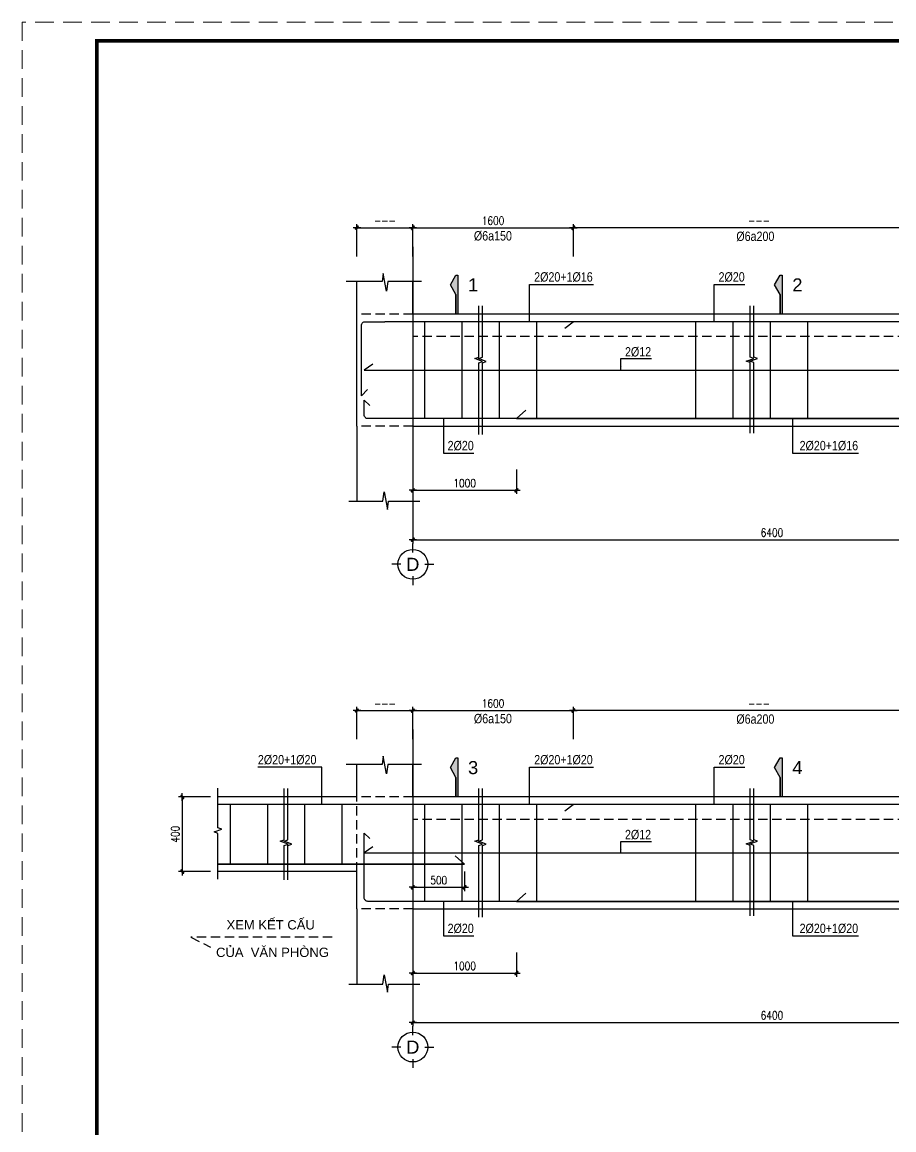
# Model space of a CAD drawing. Header units: inches. Extents: x 651127 to 1529722, y 768575 to 1021311.
# Drawn here: x 1445622 to 1468996, y 861241 to 890941 of the extents above; entities that cross this region are included whole.
import ezdxf
from ezdxf.enums import TextEntityAlignment as Align

# ---------------------------------------------------------------- set-up
doc = ezdxf.new("R2010")
doc.units = ezdxf.units.IN
doc.header["$LTSCALE"] = 1000
doc.header["$MEASUREMENT"] = 0
for name, pattern in [('CENTER2', [1.125, 0.75, -0.125, 0.125, -0.125]), ('DASHDOTX2', [2, 1, -0.5, 0, -0.5]), ('DASHED2', [0.375, 0.25, -0.125]), ('HIDDEN', [0.375, 0.25, -0.125]), ('HIDDEN2', [0.1875, 0.125, -0.0625])]:
    doc.linetypes.add(name, pattern=pattern)
doc.layers.get('DEFPOINTS').update_dxf_attribs({"color": 8, "lineweight": 9})
for name, color, linetype in [('DWGshare.com_1', 7, 'Continuous'), ('DWGshare.com_10', 7, 'Continuous'), ('DWGshare.com_2', 147, 'Continuous'), ('DWGshare.com_3', 7, 'Continuous'), ('DWGshare.com_45', 8, 'DASHDOTX2'), ('DWGshare.com_46', 40, 'Continuous'), ('DWGshare.com_5', 143, 'HIDDEN2'), ('DWGshare.com_6', 40, 'Continuous'), ('DWGshare.com_7', 1, 'Continuous'), ('DWGshare.com_8', 3, 'Continuous')]:
    doc.layers.add(name, color=color, linetype=linetype)
doc.styles.add('DWGshare.com_14', font='romans.shx', dxfattribs={"width": 0.8})
doc.styles.add('DWGshare.com_2', font='VHELVEB.TTF')
doc.styles.add('DWGshare.com_4', font='romans.shx', dxfattribs={"width": 0.8})
doc.styles.add('DWGshare.com_5', font='VHELVCN.TTF')
doc.styles.add('DWGshare.com_6', font='VHELVEN.TTF')
doc.dimstyles.new('DWGshare.com_13', dxfattribs={"dimscale": 100, "dimtxt": 2.2, "dimasz": 0.2, "dimexe": 1, "dimexo": 2, "dimgap": 0.8, "dimtad": 1, "dimdec": 0, "dimlfac": 0.2, "dimzin": 0, "dimdsep": 46, "dimtxsty": 'DWGshare.com_14', "dimblk": 'DWGshare.com_18', "dimcen": 1, "dimdle": 1.5, "dimclrd": 147, "dimclre": 147, "dimclrt": 7, "dimadec": 0, "dimazin": 0, "dimtfac": 1, "dimtdec": 0, "dimtix": 1, "dimtmove": 2, "dimatfit": 3, "dimldrblk": 'DWGshare.com_19', "dimfxl": 1, "dimtolj": 1, "dimtzin": 0, "dimarcsym": 0})
doc.dimstyles.new('DWGshare.com_3', dxfattribs={"dimscale": 100, "dimtxt": 2.5, "dimasz": 1, "dimexe": 1, "dimexo": 1.5, "dimgap": 1, "dimtad": 1, "dimdec": 0, "dimlfac": 0.2, "dimzin": 0, "dimdsep": 46, "dimtxsty": 'DWGshare.com_4', "dimblk": 'DWGshare.com_1', "dimcen": 1.5, "dimdle": 1, "dimclrd": 256, "dimclre": 256, "dimclrt": 7, "dimadec": 0, "dimazin": 0, "dimtfac": 1, "dimtdec": 0, "dimtix": 1, "dimtmove": 2, "dimatfit": 3, "dimfxl": 1, "dimtolj": 1, "dimtzin": 0, "dimarcsym": 0})

# ---------------------------------------------------------------- blocks, each defined once
blk = doc.blocks.new('DWGshare.com_18')
h = blk.add_hatch(color=256)
h.paths.add_polyline_path([(-1.1, 0), (1.1, 0), (2, 0.9, 1), (0.9, 2)])
h.paths.add_polyline_path([(-2, -0.9, 1), (-0.9, -2), (1.1, 0), (-1.1, 0)])
at = {"linetype": 'Continuous'}
h = blk.add_hatch(color=256, dxfattribs=at)
edge = h.paths.add_edge_path()
edge.add_line((-0.9, -2), (2, 0.9))
edge.add_arc((1.4, 1.4), 0.762, 315, 495)
edge.add_line((0.9, 2), (-2, -0.9))
edge.add_arc((-1.4, -1.4), 0.762, 135, 315)
for p, q in [((-5.1, 0), (5.1, 0)), ((0.9, 2), (-2, -0.9)), ((-0.9, -2), (2, 0.9))]:
    blk.add_line(p, q, dxfattribs=at)
for centre, start, end in [((1.4, 1.4), 315, 135), ((-1.4, -1.4), 135, 315)]:
    blk.add_arc(centre, 0.762, start, end, dxfattribs=at)
blk = doc.blocks.new('*D727')
at = {"layer": 'DEFPOINTS', "color": 0, "transparency": 16777216}
for p in [(1456098, 885428), (1454598, 884458), (1456098, 884458)]:
    blk.add_point(p, dxfattribs=at)
at = {"layer": 'DWGshare.com_2', "color": 147, "lineweight": -2, "transparency": 16777216}
for p, q in [((1454598, 884658), (1454598, 885528)), ((1454618, 885428), (1456078, 885428)), ((1456098, 884658), (1456098, 885528))]:
    blk.add_line(p, q, dxfattribs=at)
at = {"layer": 'DWGshare.com_2', "color": 147, "lineweight": -2, "transparency": 16777216, "xscale": 20, "yscale": 20, "zscale": 20, "rotation": 180}
blk.add_blockref('DWGshare.com_18', (1454598, 885428), dxfattribs=at)
at = {"layer": 'DWGshare.com_2', "color": 147, "lineweight": -2, "transparency": 16777216, "xscale": 20, "yscale": 20, "zscale": 20}
blk.add_blockref('DWGshare.com_18', (1456098, 885428), dxfattribs=at)
at = {"layer": 'DWGshare.com_2', "color": 7, "transparency": 16777216, "insert": (1455348, 885618), "char_height": 220, "attachment_point": 5, "style": 'DWGshare.com_14'}
blk.add_mtext('\\A1;---', dxfattribs=at)
blk = doc.blocks.new('DWGshare.com_19')
at = {"color": 0, "linetype": 'ByBlock', "lineweight": -2}
blk.add_line((-0.5, 0), (-1, 0), dxfattribs=at)
at = {"color": 0, "linetype": 'ByBlock', "const_width": 0.5}
blk.add_lwpolyline([(-0.25, 0, 1), (0.25, 0, 1)], format="xyb", close=True, dxfattribs=at)
blk = doc.blocks.new('DWGshare.com_2')
for p, q in [((0, 320), (0, 560)), ((-320, 0), (-560, 0)), ((320, 0), (560, 0)), ((0, -320), (0, -560))]:
    blk.add_line(p, q)
blk.add_circle((0, 0), 400)
at = {"linetype": 'Continuous', "style": 'DWGshare.com_2'}
blk.add_attdef('2', text='', height=350, dxfattribs=at).set_placement((0, 0), align=Align.MIDDLE_CENTER)
blk = doc.blocks.new('*D728')
at = {"layer": 'DEFPOINTS', "color": 0, "transparency": 16777216}
for p in [(1475356, 878236), (1456098, 878093), (1475356, 877064)]:
    blk.add_point(p, dxfattribs=at)
at = {"layer": 'DWGshare.com_2', "color": 147, "lineweight": -2, "transparency": 16777216}
for p, q in [((1475356, 878036), (1475356, 876964)), ((1456098, 877893), (1456098, 876964)), ((1456118, 877064), (1475336, 877064))]:
    blk.add_line(p, q, dxfattribs=at)
at = {"layer": 'DWGshare.com_2', "color": 147, "lineweight": -2, "transparency": 16777216, "xscale": 20, "yscale": 20, "zscale": 20, "rotation": 180}
blk.add_blockref('DWGshare.com_18', (1456098, 877064), dxfattribs=at)
at = {"layer": 'DWGshare.com_2', "color": 147, "lineweight": -2, "transparency": 16777216, "xscale": 20, "yscale": 20, "zscale": 20}
blk.add_blockref('DWGshare.com_18', (1475356, 877064), dxfattribs=at)
at = {"layer": 'DWGshare.com_2', "color": 7, "transparency": 16777216, "insert": (1465727, 877254), "char_height": 220, "attachment_point": 5, "style": 'DWGshare.com_14'}
blk.add_mtext('\\A1;6400', dxfattribs=at)
blk = doc.blocks.new('*D730')
at = {"layer": 'DEFPOINTS', "color": 0, "transparency": 16777216}
for p in [(1460402, 885428), (1470354, 884658), (1460402, 884458)]:
    blk.add_point(p, dxfattribs=at)
at = {"layer": 'DWGshare.com_2', "color": 147, "lineweight": -2, "transparency": 16777216}
for p, q in [((1460402, 884658), (1460402, 885528)), ((1470334, 885428), (1460422, 885428)), ((1470354, 884858), (1470354, 885528))]:
    blk.add_line(p, q, dxfattribs=at)
at = {"layer": 'DWGshare.com_2', "color": 147, "lineweight": -2, "transparency": 16777216, "xscale": 20, "yscale": 20, "zscale": 20, "rotation": 180}
blk.add_blockref('DWGshare.com_18', (1460402, 885428), dxfattribs=at)
at = {"layer": 'DWGshare.com_2', "color": 147, "lineweight": -2, "transparency": 16777216, "xscale": 20, "yscale": 20, "zscale": 20}
blk.add_blockref('DWGshare.com_18', (1470354, 885428), dxfattribs=at)
at = {"layer": 'DWGshare.com_2', "color": 7, "transparency": 16777216, "insert": (1465378, 885618), "char_height": 220, "attachment_point": 5, "style": 'DWGshare.com_14'}
blk.add_mtext('\\A1;---', dxfattribs=at)
blk = doc.blocks.new('DWGshare.com_1')
at = {"color": 0, "linetype": 'ByBlock', "const_width": 0.3}
blk.add_lwpolyline([(-0.5, -0.5), (0.5, 0.5)], dxfattribs=at)
blk = doc.blocks.new('*U725')
blk.add_hatch(color=256).paths.add_polyline_path([(25, 1050), (-25, 1050), (-175, 788), (-25, 525), (-25, 0), (25, 0)])
blk.add_line((25, 1050), (25, 0))
blk.add_lwpolyline([(-25, 525), (-175, 788), (-25, 1050), (25, 1050), (25, 0), (-25, 0), (-25, 525), (-25, 0)])
at = {"style": 'DWGshare.com_2', "flags": 8}
blk.add_attdef('04', text='', height=350, dxfattribs=at).set_placement((435, 788), align=Align.MIDDLE)
blk = doc.blocks.new('*D742')
at = {"layer": 'DEFPOINTS', "color": 0, "transparency": 16777216}
for p in [(1460402, 885428), (1456098, 884458), (1460402, 884458)]:
    blk.add_point(p, dxfattribs=at)
at = {"layer": 'DWGshare.com_2', "color": 147, "lineweight": -2, "transparency": 16777216}
for p, q in [((1456098, 884658), (1456098, 885528)), ((1456118, 885428), (1460382, 885428)), ((1460402, 884658), (1460402, 885528))]:
    blk.add_line(p, q, dxfattribs=at)
at = {"layer": 'DWGshare.com_2', "color": 147, "lineweight": -2, "transparency": 16777216, "xscale": 20, "yscale": 20, "zscale": 20, "rotation": 180}
blk.add_blockref('DWGshare.com_18', (1456098, 885428), dxfattribs=at)
at = {"layer": 'DWGshare.com_2', "color": 147, "lineweight": -2, "transparency": 16777216, "xscale": 20, "yscale": 20, "zscale": 20}
blk.add_blockref('DWGshare.com_18', (1460402, 885428), dxfattribs=at)
at = {"layer": 'DWGshare.com_2', "color": 7, "transparency": 16777216, "insert": (1458250, 885618), "char_height": 220, "attachment_point": 5, "style": 'DWGshare.com_14'}
blk.add_mtext('\\A1;1600', dxfattribs=at)
blk = doc.blocks.new('*D744')
at = {"layer": 'DEFPOINTS', "color": 0, "transparency": 16777216}
for p in [(1456098, 879143), (1458875, 879143), (1458875, 878390)]:
    blk.add_point(p, dxfattribs=at)
at = {"layer": 'DWGshare.com_2', "color": 147, "lineweight": -2, "transparency": 16777216}
for p, q in [((1456098, 878943), (1456098, 878290)), ((1458875, 878943), (1458875, 878290)), ((1456118, 878390), (1458855, 878390))]:
    blk.add_line(p, q, dxfattribs=at)
at = {"layer": 'DWGshare.com_2', "color": 147, "lineweight": -2, "transparency": 16777216, "xscale": 20, "yscale": 20, "zscale": 20, "rotation": 180}
blk.add_blockref('DWGshare.com_18', (1456098, 878390), dxfattribs=at)
at = {"layer": 'DWGshare.com_2', "color": 147, "lineweight": -2, "transparency": 16777216, "xscale": 20, "yscale": 20, "zscale": 20}
blk.add_blockref('DWGshare.com_18', (1458875, 878390), dxfattribs=at)
at = {"layer": 'DWGshare.com_2', "color": 7, "transparency": 16777216, "insert": (1457487, 878580), "char_height": 220, "attachment_point": 5, "style": 'DWGshare.com_14'}
blk.add_mtext('\\A1;1000', dxfattribs=at)
blk = doc.blocks.new('*D746')
at = {"layer": 'DEFPOINTS', "color": 0, "transparency": 16777216}
for p in [(1456098, 872484), (1454598, 871514), (1456098, 871514)]:
    blk.add_point(p, dxfattribs=at)
at = {"layer": 'DWGshare.com_2', "color": 147, "lineweight": -2, "transparency": 16777216}
for p, q in [((1454598, 871714), (1454598, 872584)), ((1454618, 872484), (1456078, 872484)), ((1456098, 871714), (1456098, 872584))]:
    blk.add_line(p, q, dxfattribs=at)
at = {"layer": 'DWGshare.com_2', "color": 147, "lineweight": -2, "transparency": 16777216, "xscale": 20, "yscale": 20, "zscale": 20, "rotation": 180}
blk.add_blockref('DWGshare.com_18', (1454598, 872484), dxfattribs=at)
at = {"layer": 'DWGshare.com_2', "color": 147, "lineweight": -2, "transparency": 16777216, "xscale": 20, "yscale": 20, "zscale": 20}
blk.add_blockref('DWGshare.com_18', (1456098, 872484), dxfattribs=at)
at = {"layer": 'DWGshare.com_2', "color": 7, "transparency": 16777216, "insert": (1455348, 872674), "char_height": 220, "attachment_point": 5, "style": 'DWGshare.com_14'}
blk.add_mtext('\\A1;---', dxfattribs=at)
blk = doc.blocks.new('*D747')
at = {"layer": 'DEFPOINTS', "color": 0, "transparency": 16777216}
for p in [(1475356, 865292), (1456098, 865149), (1475356, 864120)]:
    blk.add_point(p, dxfattribs=at)
at = {"layer": 'DWGshare.com_2', "color": 147, "lineweight": -2, "transparency": 16777216}
for p, q in [((1456098, 864949), (1456098, 864020)), ((1475356, 865092), (1475356, 864020)), ((1456118, 864120), (1475336, 864120))]:
    blk.add_line(p, q, dxfattribs=at)
at = {"layer": 'DWGshare.com_2', "color": 147, "lineweight": -2, "transparency": 16777216, "xscale": 20, "yscale": 20, "zscale": 20, "rotation": 180}
blk.add_blockref('DWGshare.com_18', (1456098, 864120), dxfattribs=at)
at = {"layer": 'DWGshare.com_2', "color": 147, "lineweight": -2, "transparency": 16777216, "xscale": 20, "yscale": 20, "zscale": 20}
blk.add_blockref('DWGshare.com_18', (1475356, 864120), dxfattribs=at)
at = {"layer": 'DWGshare.com_2', "color": 7, "transparency": 16777216, "insert": (1465727, 864310), "char_height": 220, "attachment_point": 5, "style": 'DWGshare.com_14'}
blk.add_mtext('\\A1;6400', dxfattribs=at)
blk = doc.blocks.new('*D749')
at = {"layer": 'DEFPOINTS', "color": 0, "transparency": 16777216}
for p in [(1460402, 872484), (1470354, 871714), (1460402, 871514)]:
    blk.add_point(p, dxfattribs=at)
at = {"layer": 'DWGshare.com_2', "color": 147, "lineweight": -2, "transparency": 16777216}
for p, q in [((1460402, 871714), (1460402, 872584)), ((1470334, 872484), (1460422, 872484)), ((1470354, 871914), (1470354, 872584))]:
    blk.add_line(p, q, dxfattribs=at)
at = {"layer": 'DWGshare.com_2', "color": 147, "lineweight": -2, "transparency": 16777216, "xscale": 20, "yscale": 20, "zscale": 20, "rotation": 180}
blk.add_blockref('DWGshare.com_18', (1460402, 872484), dxfattribs=at)
at = {"layer": 'DWGshare.com_2', "color": 147, "lineweight": -2, "transparency": 16777216, "xscale": 20, "yscale": 20, "zscale": 20}
blk.add_blockref('DWGshare.com_18', (1470354, 872484), dxfattribs=at)
at = {"layer": 'DWGshare.com_2', "color": 7, "transparency": 16777216, "insert": (1465378, 872674), "char_height": 220, "attachment_point": 5, "style": 'DWGshare.com_14'}
blk.add_mtext('\\A1;---', dxfattribs=at)
blk = doc.blocks.new('*D758')
at = {"layer": 'DEFPOINTS', "color": 0, "transparency": 16777216}
for p in [(1460402, 872484), (1456098, 871514), (1460402, 871514)]:
    blk.add_point(p, dxfattribs=at)
at = {"layer": 'DWGshare.com_2', "color": 147, "lineweight": -2, "transparency": 16777216}
for p, q in [((1456098, 871714), (1456098, 872584)), ((1456118, 872484), (1460382, 872484)), ((1460402, 871714), (1460402, 872584))]:
    blk.add_line(p, q, dxfattribs=at)
at = {"layer": 'DWGshare.com_2', "color": 147, "lineweight": -2, "transparency": 16777216, "xscale": 20, "yscale": 20, "zscale": 20, "rotation": 180}
blk.add_blockref('DWGshare.com_18', (1456098, 872484), dxfattribs=at)
at = {"layer": 'DWGshare.com_2', "color": 147, "lineweight": -2, "transparency": 16777216, "xscale": 20, "yscale": 20, "zscale": 20}
blk.add_blockref('DWGshare.com_18', (1460402, 872484), dxfattribs=at)
at = {"layer": 'DWGshare.com_2', "color": 7, "transparency": 16777216, "insert": (1458250, 872674), "char_height": 220, "attachment_point": 5, "style": 'DWGshare.com_14'}
blk.add_mtext('\\A1;1600', dxfattribs=at)
blk = doc.blocks.new('*D760')
at = {"layer": 'DEFPOINTS', "color": 0, "transparency": 16777216}
for p in [(1456098, 866199), (1458875, 866199), (1458875, 865446)]:
    blk.add_point(p, dxfattribs=at)
at = {"layer": 'DWGshare.com_2', "color": 147, "lineweight": -2, "transparency": 16777216}
for p, q in [((1456098, 865999), (1456098, 865346)), ((1458875, 865999), (1458875, 865346)), ((1456118, 865446), (1458855, 865446))]:
    blk.add_line(p, q, dxfattribs=at)
at = {"layer": 'DWGshare.com_2', "color": 147, "lineweight": -2, "transparency": 16777216, "xscale": 20, "yscale": 20, "zscale": 20, "rotation": 180}
blk.add_blockref('DWGshare.com_18', (1456098, 865446), dxfattribs=at)
at = {"layer": 'DWGshare.com_2', "color": 147, "lineweight": -2, "transparency": 16777216, "xscale": 20, "yscale": 20, "zscale": 20}
blk.add_blockref('DWGshare.com_18', (1458875, 865446), dxfattribs=at)
at = {"layer": 'DWGshare.com_2', "color": 7, "transparency": 16777216, "insert": (1457487, 865636), "char_height": 220, "attachment_point": 5, "style": 'DWGshare.com_14'}
blk.add_mtext('\\A1;1000', dxfattribs=at)
blk = doc.blocks.new('*D761')
at = {"layer": 'DEFPOINTS', "color": 0, "transparency": 16777216}
for p in [(1456098, 868366), (1457487, 868366), (1457487, 867744)]:
    blk.add_point(p, dxfattribs=at)
at = {"layer": 'DWGshare.com_2', "color": 147, "lineweight": -2, "transparency": 16777216}
for p, q in [((1456098, 868166), (1456098, 867644)), ((1457487, 868166), (1457487, 867644)), ((1456118, 867744), (1457467, 867744))]:
    blk.add_line(p, q, dxfattribs=at)
at = {"layer": 'DWGshare.com_2', "color": 147, "lineweight": -2, "transparency": 16777216, "xscale": 20, "yscale": 20, "zscale": 20, "rotation": 180}
blk.add_blockref('DWGshare.com_18', (1456098, 867744), dxfattribs=at)
at = {"layer": 'DWGshare.com_2', "color": 147, "lineweight": -2, "transparency": 16777216, "xscale": 20, "yscale": 20, "zscale": 20}
blk.add_blockref('DWGshare.com_18', (1457487, 867744), dxfattribs=at)
at = {"layer": 'DWGshare.com_2', "color": 7, "transparency": 16777216, "insert": (1456792, 867934), "char_height": 220, "attachment_point": 5, "style": 'DWGshare.com_14'}
blk.add_mtext('\\A1;500', dxfattribs=at)
blk = doc.blocks.new('*D830')
at = {"layer": 'DEFPOINTS', "color": 0, "transparency": 16777216}
for p in [(1450874, 870166), (1449917, 868166), (1450874, 868166)]:
    blk.add_point(p, dxfattribs=at)
at = {"layer": 'DWGshare.com_2', "color": 147, "lineweight": -2, "transparency": 16777216}
for p, q in [((1450674, 870166), (1449817, 870166)), ((1449917, 870146), (1449917, 868186)), ((1450674, 868166), (1449817, 868166))]:
    blk.add_line(p, q, dxfattribs=at)
at = {"layer": 'DWGshare.com_2', "color": 147, "lineweight": -2, "transparency": 16777216, "xscale": 20, "yscale": 20, "zscale": 20}
for p, rotation in [((1449917, 870166), 90), ((1449917, 868166), 270)]:
    blk.add_blockref('DWGshare.com_18', p, dxfattribs=dict(at, rotation=rotation))
at = {"layer": 'DWGshare.com_2', "color": 7, "transparency": 16777216, "insert": (1449727, 869166), "char_height": 220, "attachment_point": 5, "rotation": 90, "style": 'DWGshare.com_14'}
blk.add_mtext('\\A1;400', dxfattribs=at)

msp = doc.modelspace()

# ---------------------------------------------------------------- linework, layer by layer
at = {"layer": 'DEFPOINTS', "linetype": 'HIDDEN', "ltscale": 2}
msp.add_lwpolyline([(1445622.3, 831540.9), (1529722.3, 831540.9), (1529722.3, 890940.9), (1445622.3, 890940.9)], close=True, dxfattribs=at)
at = {"layer": 'DWGshare.com_1', "const_width": 100}
msp.add_lwpolyline([(1447622.3, 832040.9), (1529222.3, 832040.9), (1529222.3, 890440.9), (1447622.3, 890440.9)], close=True, dxfattribs=at)
at = {"layer": 'DWGshare.com_2'}
for points in [[(1456329.3, 883984.5), (1455425.2, 883984.5), (1455395.8, 883732.1), (1455306.7, 884205.3), (1455273.6, 883984.5), (1454313.8, 883984.5)], [(1457863.5, 879887.3), (1457863.5, 881808.3), (1457966.6, 881845.8), (1457760.5, 881920.8), (1457863.5, 881958.3), (1457863.5, 883334.7)], [(1457963.5, 879887.3), (1457963.5, 881808.3), (1458066.6, 881845.8), (1457860.5, 881920.8), (1457963.5, 881958.3), (1457963.5, 883334.7)], [(1465139.2, 879923.8), (1465139.2, 881812.2), (1465036.2, 881849.7), (1465242.3, 881924.7), (1465139.2, 881962.2), (1465139.2, 883334.7)], [(1465239.2, 879923.8), (1465239.2, 881812.2), (1465136.2, 881849.7), (1465342.3, 881924.7), (1465239.2, 881962.2), (1465239.2, 883334.7)], [(1454381.8, 878093), (1455297.7, 878093), (1455327.1, 878345.4), (1455416.1, 877872.2), (1455449.3, 878093), (1456282.2, 878093)], [(1456329.3, 871040.4), (1455425.2, 871040.4), (1455395.8, 870788.1), (1455306.7, 871261.2), (1455273.6, 871040.4), (1454313.8, 871040.4)], [(1450873.8, 867957.8), (1450873.8, 869189.5), (1450770.8, 869227), (1450976.8, 869302), (1450873.8, 869339.5), (1450873.8, 870404.4)], [(1452648.1, 867943.2), (1452648.1, 868864.2), (1452751.1, 868901.7), (1452545.1, 868976.7), (1452648.1, 869014.2), (1452648.1, 870390.7)], [(1452748.1, 867943.2), (1452748.1, 868864.2), (1452851.1, 868901.7), (1452645.1, 868976.7), (1452748.1, 869014.2), (1452748.1, 870390.7)], [(1457863.5, 866943.2), (1457863.5, 868864.2), (1457966.6, 868901.7), (1457760.5, 868976.7), (1457863.5, 869014.2), (1457863.5, 870390.7)], [(1457963.5, 866943.2), (1457963.5, 868864.2), (1458066.6, 868901.7), (1457860.5, 868976.7), (1457963.5, 869014.2), (1457963.5, 870390.7)], [(1465139.2, 866979.8), (1465139.2, 868868.1), (1465036.2, 868905.6), (1465242.3, 868980.6), (1465139.2, 869018.1), (1465139.2, 870390.7)], [(1465239.2, 866979.8), (1465239.2, 868868.1), (1465136.2, 868905.6), (1465342.3, 868980.6), (1465239.2, 869018.1), (1465239.2, 870390.7)], [(1454381.8, 865149), (1455297.7, 865149), (1455327.1, 865401.3), (1455416.1, 864928.2), (1455449.3, 865149), (1456282.2, 865149)]]:
    msp.add_lwpolyline(points, dxfattribs=at)
at = {"layer": 'DWGshare.com_3', "ltscale": 0.9}
for p, q in [((1454598.1, 883110.1), (1454598.1, 883984.5)), ((1456098.1, 883110.1), (1456098.1, 883984.5)), ((1474605.7, 883110.1), (1456098.1, 883110.1)), ((1454598.1, 880110.1), (1454598.1, 878093)), ((1456098.1, 880110.1), (1456098.1, 878093)), ((1456098.1, 880110.1), (1474605.7, 880110.1)), ((1454598.1, 870166.1), (1454598.1, 871040.4)), ((1456098.1, 870166.1), (1456098.1, 871040.4)), ((1454598.1, 870166.1), (1450873.8, 870166.1)), ((1474605.7, 870166.1), (1456098.1, 870166.1)), ((1454598.1, 868166.1), (1450873.8, 868166.1)), ((1454598.1, 867166.1), (1454598.1, 865149)), ((1456098.1, 867166.1), (1456098.1, 865149)), ((1456098.1, 867166.1), (1474605.7, 867166.1))]:
    msp.add_line(p, q, dxfattribs=at)
for points in [[(1454598.1, 880110.1), (1454598.1, 883110.1)], [(1454598.1, 867166.1), (1454598.1, 868166.1)]]:
    msp.add_lwpolyline(points, dxfattribs=at)
at = {"layer": 'DWGshare.com_45', "ltscale": 20}
for p, q in [((1456098.1, 884915.6), (1456098.1, 877162.6)), ((1456098.1, 871971.5), (1456098.1, 864218.5))]:
    msp.add_line(p, q, dxfattribs=at)
at = {"layer": 'DWGshare.com_5', "linetype": 'DASHED2'}
for p, q in [((1454598.1, 881110.1), (1454598.1, 883110.1)), ((1456098.1, 883110.1), (1454598.1, 883110.1)), ((1454598.1, 868166.1), (1454598.1, 870166.1)), ((1456098.1, 870166.1), (1454598.1, 870166.1))]:
    msp.add_line(p, q, dxfattribs=at)
for points in [[(1456098.1, 882510.1), (1456098.1, 880110.1), (1454598.1, 880110.1)], [(1475355.7, 880110.1), (1474605.7, 880110.1), (1474605.7, 882510.1), (1456098.1, 882510.1)], [(1456098.1, 869566.1), (1456098.1, 867166.1), (1454598.1, 867166.1)], [(1475355.7, 867166.1), (1474605.7, 867166.1), (1474605.7, 869566.1), (1456098.1, 869566.1)]]:
    msp.add_lwpolyline(points, dxfattribs=at)
at = {"layer": 'DWGshare.com_6', "linetype": 'HIDDEN'}
msp.add_lwpolyline([(1453932.9, 866410.3), (1450148.6, 866410.3), (1450673.3, 866135.6)], dxfattribs=at)
at = {"layer": 'DWGshare.com_7', "ltscale": 100}
for p, q in [((1454938.5, 880310.1), (1454938.5, 880310.1)), ((1454938.5, 880310.1), (1454938.5, 880310.1)), ((1454938.5, 867366.1), (1454938.5, 867366.1)), ((1454938.5, 867366.1), (1454938.5, 867366.1))]:
    msp.add_line(p, q, dxfattribs=at)
for points in [[(1454886.1, 881087.2), (1454723, 880921.9), (1454723, 882810.1, -0.4142136), (1454823, 882910.1), (1455348.1, 882910.1)], [(1455348.1, 880310.1), (1454895.4, 880310.1, -0.4142136), (1454795.4, 880410.1), (1454795.4, 880803.6), (1454941.9, 880661.3)], [(1455348.1, 867366.1), (1454895.4, 867366.1, -0.4142136), (1454795.4, 867466.1), (1454795.4, 869196.5), (1454941.9, 869054.2)]]:
    msp.add_lwpolyline(points, format="xyb", dxfattribs=at)
for points in [[(1475355.7, 882910.1), (1455348.1, 882910.1)], [(1460178.2, 882738.2), (1460400.6, 882910.1), (1455348.1, 882910.1)], [(1455022.2, 881773.1), (1454795.4, 881610.1), (1475355.7, 881610.1)], [(1475355.7, 880310.1), (1455348.1, 880310.1)], [(1459125.9, 880534.9), (1458875.3, 880310.1), (1471828.5, 880310.1), (1471577.9, 880534.9)], [(1475355.7, 869966.1), (1450873.8, 869966.1)], [(1460178.2, 869794.2), (1460400.6, 869966.1), (1450873.8, 869966.1)], [(1455022.2, 868829.1), (1454795.4, 868666.1), (1475355.7, 868666.1)], [(1451130.8, 868366.1), (1450880.1, 868366.1), (1457486.7, 868366.1), (1457236, 868590.8)], [(1457486.7, 868366.1), (1450873.8, 868366.1)], [(1459125.9, 867590.8), (1458875.3, 867366.1), (1471828.5, 867366.1), (1471577.9, 867590.8)], [(1475355.7, 867366.1), (1455348.1, 867366.1)]]:
    msp.add_lwpolyline(points, dxfattribs=at)
at = {"layer": 'DWGshare.com_8', "ltscale": 100}
for p, q in [((1456412.6, 882910.1), (1456412.6, 880310.1)), ((1457412.6, 882910.1), (1457412.6, 880310.1)), ((1458412.6, 882910.1), (1458412.6, 880310.1)), ((1459412.6, 882910.1), (1459412.6, 880310.1)), ((1463680.4, 882910.1), (1463680.4, 880310.1)), ((1464680.4, 882910.1), (1464680.4, 880310.1)), ((1465680.4, 882910.1), (1465680.4, 880310.1)), ((1466680.4, 882910.1), (1466680.4, 880310.1)), ((1451197.1, 869966.1), (1451197.1, 868366.1)), ((1452197.1, 869966.1), (1452197.1, 868366.1)), ((1453197.1, 869966.1), (1453197.1, 868366.1)), ((1454197.1, 869966.1), (1454197.1, 868366.1)), ((1456412.6, 869966.1), (1456412.6, 867366.1)), ((1457412.6, 869966.1), (1457412.6, 867366.1)), ((1458412.6, 869966.1), (1458412.6, 867366.1)), ((1459412.6, 869966.1), (1459412.6, 867366.1)), ((1463680.4, 869966.1), (1463680.4, 867366.1)), ((1464680.4, 869966.1), (1464680.4, 867366.1)), ((1465680.4, 869966.1), (1465680.4, 867366.1)), ((1466680.4, 869966.1), (1466680.4, 867366.1))]:
    msp.add_line(p, q, dxfattribs=at)

# ---------------------------------------------------------------- block references
at = {"layer": 'DWGshare.com_46', "linetype": 'CENTER2'}
ref = msp.add_blockref('*U725', (1457279.4, 883110.1), dxfattribs=at)
ref.add_attrib('04', '1', dxfattribs={"layer": '0', "height": 350, "style": 'DWGshare.com_2'}).set_placement((1457714.7, 883897.6), align=Align.MIDDLE)
ref = msp.add_blockref('*U725', (1465975.3, 883110.1), dxfattribs=at)
ref.add_attrib('04', '2', dxfattribs={"layer": '0', "height": 350, "style": 'DWGshare.com_2'}).set_placement((1466410.6, 883897.6), align=Align.MIDDLE)
ref = msp.add_blockref('*U725', (1457279.4, 870166.1), dxfattribs=at)
ref.add_attrib('04', '3', dxfattribs={"layer": '0', "height": 350, "style": 'DWGshare.com_2'}).set_placement((1457714.7, 870953.6), align=Align.MIDDLE)
ref = msp.add_blockref('*U725', (1465975.3, 870166.1), dxfattribs=at)
ref.add_attrib('04', '4', dxfattribs={"layer": '0', "height": 350, "style": 'DWGshare.com_2'}).set_placement((1466410.6, 870953.6), align=Align.MIDDLE)
at = {"layer": 'DWGshare.com_6', "linetype": 'CENTER2'}
for p in [(1456098.1, 876404.2), (1456098.1, 863460.2)]:
    msp.add_blockref('DWGshare.com_2', p, dxfattribs=at).add_auto_attribs({'2': 'D'})

# ---------------------------------------------------------------- texts
at = {"layer": 'DWGshare.com_10', "style": 'DWGshare.com_5'}
for s, p in [('Þ6a150', (1458245.5, 885087.2)), ('Þ6a200', (1465282.6, 885074.6)), ('Þ6a150', (1458245.5, 872143.1)), ('Þ6a200', (1465282.6, 872130.5))]:
    msp.add_text(s, height=250, dxfattribs=at).set_placement(p, align=Align.CENTER)
for s, p in [('2Þ20+1Þ16', (1459352.5, 883985.2)), ('2Þ20+1Þ20', (1459352.5, 871041.2))]:
    msp.add_text(s, height=250, rotation=360, dxfattribs=at).set_placement(p)
for s, p in [('2Þ20', (1464296.2, 883985.2)), ('2Þ12', (1461786.9, 881977.2)), ('2Þ20', (1457030.7, 879462.3)), ('2Þ20+1Þ16', (1466469.5, 879462.3)), ('2Þ20+1Þ20', (1451943.8, 871041.2)), ('2Þ20', (1464296.2, 871041.2)), ('2Þ12', (1461786.9, 869033.2)), ('2Þ20', (1457030.7, 866518.3)), ('2Þ20+1Þ20', (1466469.5, 866518.3))]:
    msp.add_text(s, height=250, dxfattribs=at).set_placement(p)
at = {"layer": 'DWGshare.com_10', "style": 'DWGshare.com_6'}
for s, p in [('XEM KEÁT CAÁU ', (1452335, 866774.1)), ('CUÛA  VAÊN PHOØNG', (1452335, 866036.3))]:
    msp.add_text(s, height=250, dxfattribs=at).set_placement(p, align=Align.MIDDLE)

# ---------------------------------------------------------------- dimensions: what is measured, and where the dimension line sits
at = {"layer": 'DWGshare.com_2'}
for base, p1, p2, text, picture, middle in [((1456098.1, 885428.2), (1454598.1, 884458.5), (1456098.1, 884458.5), '---', '*D727', (1455348.1, 885618.2)), ((1460402.4, 885428.2), (1456098.1, 884458.5), (1460402.4, 884458.5), '1600', '*D742', (1458250.3, 885618.2)), ((1458875.3, 878389.9), (1456098.1, 879142.8), (1458875.3, 879142.8), '1000', '*D744', (1457486.7, 878579.9)), ((1475355.7, 877064.2), (1456098.1, 878093), (1475355.7, 878235.8), '6400', '*D728', (1465726.9, 877254.2)), ((1456098.1, 872484.1), (1454598.1, 871514.4), (1456098.1, 871514.4), '---', '*D746', (1455348.1, 872674.1)), ((1460402.4, 872484.1), (1456098.1, 871514.4), (1460402.4, 871514.4), '1600', '*D758', (1458250.3, 872674.1)), ((1457486.7, 867744), (1456098.1, 868366.1), (1457486.7, 868366.1), '500', '*D761', (1456792.4, 867934)), ((1458875.3, 865445.8), (1456098.1, 866198.8), (1458875.3, 866198.8), '1000', '*D760', (1457486.7, 865635.8)), ((1475355.7, 864120.2), (1456098.1, 865149), (1475355.7, 865291.7), '6400', '*D747', (1465726.9, 864310.2))]:
    dim = msp.add_linear_dim(base=base, p1=p1, p2=p2, text=text, dimstyle='DWGshare.com_13', dxfattribs=at)
    dim.commit()
    dim.dimension.update_dxf_attribs({"geometry": picture, "text_midpoint": middle})
for base, p1, p2, picture, middle in [((1460402.4, 885428.2), (1470353.8, 884658.5), (1460402.4, 884458.5), '*D730', (1465378.1, 885618.2)), ((1460402.4, 872484.1), (1470353.8, 871714.4), (1460402.4, 871514.4), '*D749', (1465378.1, 872674.1))]:
    dim = msp.add_linear_dim(base=base, p1=p1, p2=p2, angle=180, text='---', dimstyle='DWGshare.com_13', dxfattribs=at)
    dim.commit()
    dim.dimension.update_dxf_attribs({"geometry": picture, "text_midpoint": middle})
dim = msp.add_linear_dim(base=(1449917.2, 868166.1), p1=(1450873.8, 870166.1), p2=(1450873.8, 868166.1), angle=90, dimstyle='DWGshare.com_13', dxfattribs=at)
dim.commit()
dim.dimension.update_dxf_attribs({"geometry": '*D830', "text_midpoint": (1449727.2, 869166.1)})

# ---------------------------------------------------------------- leaders
for points in [[(1459224.4, 882910.1), (1459224.4, 883908), (1460938.8, 883908)], [(1464178.1, 882910.1), (1464178.1, 883908), (1465000, 883908)], [(1461678.3, 881608.2), (1461678.3, 881920.5), (1462500.2, 881920.5)], [(1456922.1, 880310.1), (1456922.1, 879385.1), (1457734.6, 879385.1)], [(1466276.5, 880310.1), (1466276.5, 879385.1), (1468046.2, 879385.1)], [(1453658, 869966.1), (1453658, 870963.9), (1451943.6, 870963.9)], [(1459224.4, 869966.1), (1459224.4, 870963.9), (1460938.8, 870963.9)], [(1464178.1, 869966.1), (1464178.1, 870963.9), (1465000, 870963.9)], [(1461678.3, 868664.1), (1461678.3, 868976.4), (1462500.2, 868976.4)], [(1456922.1, 867366.1), (1456922.1, 866441.1), (1457734.6, 866441.1)], [(1466276.5, 867366.1), (1466276.5, 866441.1), (1468046.2, 866441.1)]]:
    msp.add_leader(points, dimstyle='DWGshare.com_3', override={"dimtad": 0}, dxfattribs=at)

doc.saveas('drawing.dxf')
